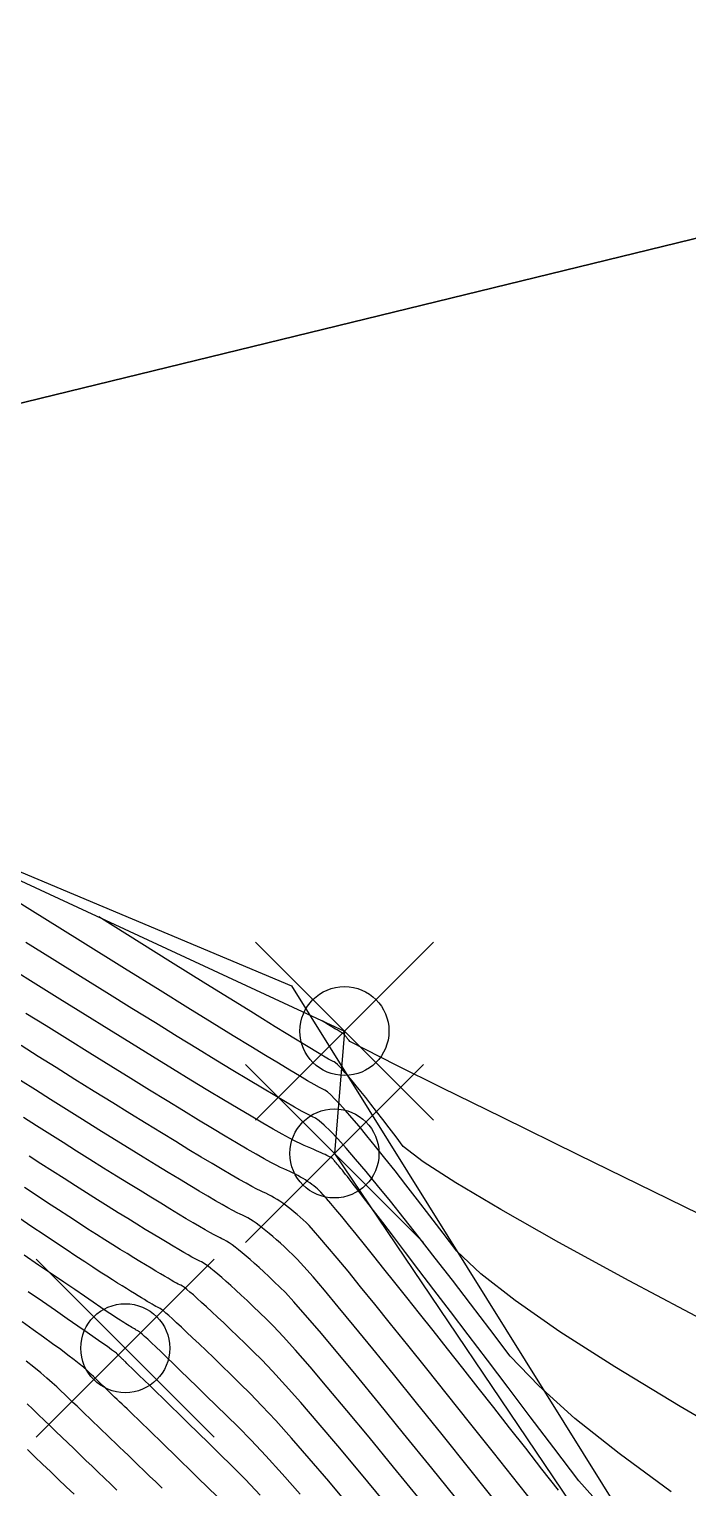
# Model space of a CAD drawing. Extents: x 83 to 1412852, y -76 to 4931706.
# Drawn here: x 1412635.09 to 1412641.01, y 4931581.3 to 4931594.4 of the extents above; entities that cross this region are included whole.
import ezdxf

# ---------------------------------------------------------------- set-up
doc = ezdxf.new("R2010")
doc.units = 0
doc.header["$MEASUREMENT"] = 0
doc.header["$PDMODE"] = 35
doc.header["$PDSIZE"] = 0.8
doc.layers.get('0').update_dxf_attribs({"color": 1, "linetype": 'CONTINUOUS'})
for name, color, linetype in [('Ground topo-Rev01', 1, 'CONTINUOUS'), ('New scratch layer', 1, 'CONTINUOUS'), ('nz-property-titles(LINZ DOWNLOAD)', 1, 'CONTINUOUS')]:
    doc.layers.add(name, color=color, linetype=linetype)

msp = doc.modelspace()

# ---------------------------------------------------------------- linework, layer by layer
for points in [[(1412624.31, 4931582.43), (1412625.64, 4931584.3), (1412628.73, 4931586.46), (1412633.2, 4931587.59), (1412637.92, 4931585.4), (1412637.83, 4931584.3), (1412637.83, 4931584.3), (1412645.14, 4931573.48), (1412645.14, 4931573.48), (1412645.14, 4931573.48), (1412646.51, 4931569.94), (1412645.58, 4931567.64)], [(1412641.615, 4931581.63), (1412640.937, 4931582.025), (1412640.351, 4931582.381), (1412639.857, 4931582.698), (1412639.456, 4931582.978), (1412639.147, 4931583.219), (1412638.93, 4931583.421), (1412638.806, 4931583.585), (1412638.688, 4931583.739), (1412638.577, 4931583.884), (1412638.473, 4931584.018), (1412638.375, 4931584.143), (1412638.284, 4931584.258), (1412638.2, 4931584.363), (1412638.122, 4931584.459), (1412638.051, 4931584.545), (1412637.987, 4931584.621), (1412637.93, 4931584.687), (1412637.879, 4931584.743), (1412637.835, 4931584.789), (1412637.798, 4931584.826), (1412637.767, 4931584.853), (1412637.743, 4931584.87), (1412637.726, 4931584.877), (1412637.695, 4931584.894), (1412637.649, 4931584.919), (1412637.589, 4931584.954), (1412637.516, 4931584.997), (1412637.428, 4931585.049), (1412637.326, 4931585.111), (1412637.21, 4931585.181), (1412637.079, 4931585.261), (1412636.92, 4931585.358), (1412636.731, 4931585.475), (1412636.512, 4931585.61), (1412636.264, 4931585.763), (1412635.942, 4931585.963), (1412635.544, 4931586.211), (1412634.934, 4931586.59)], [(1412641.225, 4931582.759), (1412640.479, 4931583.156), (1412639.846, 4931583.501), (1412639.326, 4931583.795), (1412638.92, 4931584.036), (1412638.628, 4931584.226), (1412638.449, 4931584.363), (1412638.384, 4931584.449), (1412638.322, 4931584.53), (1412638.264, 4931584.606), (1412638.209, 4931584.676), (1412638.158, 4931584.742), (1412638.111, 4931584.802), (1412638.066, 4931584.857), (1412638.026, 4931584.907), (1412637.989, 4931584.952), (1412637.955, 4931584.992), (1412637.925, 4931585.026), (1412637.899, 4931585.056), (1412637.875, 4931585.08), (1412637.856, 4931585.099), (1412637.84, 4931585.113), (1412637.827, 4931585.122), (1412637.818, 4931585.126), (1412637.802, 4931585.135), (1412637.778, 4931585.148), (1412637.747, 4931585.166), (1412637.708, 4931585.189), (1412637.662, 4931585.216), (1412637.609, 4931585.248), (1412637.548, 4931585.285), (1412637.48, 4931585.327), (1412637.396, 4931585.378), (1412637.297, 4931585.439), (1412637.183, 4931585.51), (1412637.053, 4931585.59), (1412636.884, 4931585.695), (1412636.675, 4931585.825), (1412636.356, 4931586.023), (1412635.711, 4931586.425)], [(1412640.857, 4931581.26), (1412640.389, 4931581.602), (1412639.992, 4931581.919), (1412639.666, 4931582.211), (1412639.411, 4931582.479), (1412639.228, 4931582.721), (1412639.054, 4931582.948), (1412638.89, 4931583.162), (1412638.736, 4931583.36), (1412638.591, 4931583.545), (1412638.457, 4931583.715), (1412638.333, 4931583.87), (1412638.218, 4931584.011), (1412638.114, 4931584.137), (1412638.019, 4931584.249), (1412637.934, 4931584.347), (1412637.859, 4931584.43), (1412637.794, 4931584.499), (1412637.739, 4931584.553), (1412637.694, 4931584.593), (1412637.659, 4931584.618), (1412637.633, 4931584.629), (1412637.594, 4931584.649), (1412637.54, 4931584.678), (1412637.472, 4931584.716), (1412637.39, 4931584.764), (1412637.293, 4931584.82), (1412637.182, 4931584.886), (1412637.058, 4931584.961), (1412636.918, 4931585.045), (1412636.765, 4931585.138), (1412636.598, 4931585.241), (1412636.416, 4931585.352), (1412636.22, 4931585.473), (1412636.01, 4931585.603), (1412635.785, 4931585.742), (1412635.547, 4931585.89), (1412635.294, 4931586.048), (1412635.056, 4931586.196)], [(1412640.303, 4931581.049), (1412640.027, 4931581.358), (1412639.802, 4931581.655), (1412639.59, 4931581.934), (1412639.391, 4931582.196), (1412639.205, 4931582.441), (1412639.032, 4931582.67), (1412638.872, 4931582.88), (1412638.724, 4931583.074), (1412638.59, 4931583.251), (1412638.468, 4931583.411), (1412638.36, 4931583.553), (1412638.264, 4931583.678), (1412638.182, 4931583.787), (1412638.112, 4931583.878), (1412638.055, 4931583.952), (1412638.011, 4931584.009), (1412637.98, 4931584.048), (1412637.963, 4931584.071), (1412637.946, 4931584.092), (1412637.93, 4931584.112), (1412637.915, 4931584.131), (1412637.901, 4931584.149), (1412637.888, 4931584.165), (1412637.876, 4931584.18), (1412637.865, 4931584.193), (1412637.855, 4931584.205), (1412637.846, 4931584.216), (1412637.838, 4931584.226), (1412637.832, 4931584.234), (1412637.826, 4931584.241), (1412637.821, 4931584.247), (1412637.817, 4931584.252), (1412637.814, 4931584.255), (1412637.812, 4931584.257), (1412637.808, 4931584.259), (1412637.803, 4931584.262), (1412637.795, 4931584.266), (1412637.786, 4931584.271), (1412637.775, 4931584.277), (1412637.762, 4931584.283), (1412637.747, 4931584.29), (1412637.73, 4931584.298), (1412637.711, 4931584.306), (1412637.691, 4931584.315), (1412637.668, 4931584.325), (1412637.644, 4931584.336), (1412637.617, 4931584.347), (1412637.589, 4931584.359), (1412637.559, 4931584.372), (1412637.528, 4931584.385), (1412637.484, 4931584.407), (1412637.427, 4931584.437), (1412637.359, 4931584.474), (1412637.279, 4931584.519), (1412637.186, 4931584.573), (1412637.081, 4931584.634), (1412636.964, 4931584.704), (1412636.834, 4931584.781), (1412636.693, 4931584.866), (1412636.539, 4931584.96), (1412636.373, 4931585.061), (1412636.195, 4931585.17), (1412636.005, 4931585.288), (1412635.803, 4931585.413), (1412635.588, 4931585.546), (1412635.361, 4931585.687), (1412635.147, 4931585.821), (1412634.944, 4931585.947)], [(1412639.843, 4931581.273), (1412639.695, 4931581.462), (1412639.55, 4931581.65), (1412639.405, 4931581.834), (1412639.263, 4931582.016), (1412639.122, 4931582.195), (1412638.983, 4931582.371), (1412638.846, 4931582.545), (1412638.716, 4931582.709), (1412638.594, 4931582.862), (1412638.48, 4931583.006), (1412638.373, 4931583.14), (1412638.274, 4931583.264), (1412638.183, 4931583.378), (1412638.1, 4931583.482), (1412638.024, 4931583.575), (1412637.956, 4931583.659), (1412637.895, 4931583.733), (1412637.842, 4931583.797), (1412637.797, 4931583.851), (1412637.76, 4931583.895), (1412637.73, 4931583.929), (1412637.708, 4931583.953), (1412637.694, 4931583.967), (1412637.678, 4931583.981), (1412637.662, 4931583.995), (1412637.645, 4931584.009), (1412637.627, 4931584.022), (1412637.609, 4931584.036), (1412637.589, 4931584.049), (1412637.569, 4931584.062), (1412637.548, 4931584.075), (1412637.525, 4931584.088), (1412637.502, 4931584.101), (1412637.479, 4931584.113), (1412637.454, 4931584.126), (1412637.428, 4931584.138), (1412637.402, 4931584.15), (1412637.374, 4931584.163), (1412637.346, 4931584.175), (1412637.307, 4931584.194), (1412637.258, 4931584.22), (1412637.197, 4931584.253), (1412637.126, 4931584.293), (1412637.044, 4931584.34), (1412636.951, 4931584.395), (1412636.847, 4931584.456), (1412636.733, 4931584.525), (1412636.608, 4931584.6), (1412636.472, 4931584.683), (1412636.325, 4931584.772), (1412636.167, 4931584.869), (1412635.999, 4931584.973), (1412635.82, 4931585.084), (1412635.63, 4931585.202), (1412635.429, 4931585.327), (1412635.238, 4931585.446), (1412635.056, 4931585.559)], [(1412641.785, 4931583.424), (1412640.835, 4931583.889), (1412640.02, 4931584.288), (1412639.34, 4931584.622), (1412638.795, 4931584.891), (1412638.384, 4931585.094), (1412638.109, 4931585.233), (1412637.968, 4931585.306), (1412637.962, 4931585.314), (1412637.957, 4931585.321), (1412637.951, 4931585.328), (1412637.946, 4931585.334), (1412637.942, 4931585.34), (1412637.937, 4931585.346), (1412637.933, 4931585.351), (1412637.93, 4931585.355), (1412637.926, 4931585.359), (1412637.923, 4931585.363), (1412637.92, 4931585.366), (1412637.918, 4931585.369), (1412637.916, 4931585.371), (1412637.914, 4931585.373), (1412637.913, 4931585.374), (1412637.912, 4931585.375), (1412637.911, 4931585.375), (1412637.909, 4931585.376), (1412637.907, 4931585.377), (1412637.904, 4931585.379), (1412637.901, 4931585.381), (1412637.897, 4931585.383), (1412637.892, 4931585.386), (1412637.886, 4931585.39), (1412637.88, 4931585.393), (1412637.872, 4931585.398), (1412637.863, 4931585.404), (1412637.853, 4931585.41), (1412637.841, 4931585.417), (1412637.826, 4931585.427), (1412637.807, 4931585.439), (1412637.778, 4931585.457), (1412637.719, 4931585.493)], [(1412639.729, 4931581.019), (1412639.487, 4931581.325), (1412639.259, 4931581.612), (1412639.045, 4931581.881), (1412638.846, 4931582.131), (1412638.661, 4931582.363), (1412638.49, 4931582.576), (1412638.334, 4931582.77), (1412638.192, 4931582.945), (1412638.065, 4931583.102), (1412637.952, 4931583.241), (1412637.853, 4931583.36), (1412637.769, 4931583.461), (1412637.699, 4931583.543), (1412637.643, 4931583.607), (1412637.602, 4931583.652), (1412637.575, 4931583.678), (1412637.548, 4931583.703), (1412637.522, 4931583.728), (1412637.495, 4931583.751), (1412637.469, 4931583.773), (1412637.443, 4931583.794), (1412637.417, 4931583.815), (1412637.391, 4931583.834), (1412637.365, 4931583.852), (1412637.34, 4931583.87), (1412637.314, 4931583.886), (1412637.289, 4931583.901), (1412637.264, 4931583.916), (1412637.239, 4931583.929), (1412637.214, 4931583.942), (1412637.189, 4931583.953), (1412637.165, 4931583.964), (1412637.131, 4931583.98), (1412637.088, 4931584.003), (1412637.035, 4931584.032), (1412636.973, 4931584.067), (1412636.902, 4931584.108), (1412636.821, 4931584.155), (1412636.731, 4931584.209), (1412636.631, 4931584.268), (1412636.522, 4931584.334), (1412636.404, 4931584.406), (1412636.276, 4931584.484), (1412636.139, 4931584.568), (1412635.992, 4931584.658), (1412635.837, 4931584.755), (1412635.671, 4931584.857), (1412635.497, 4931584.966), (1412635.329, 4931585.071), (1412635.167, 4931585.172), (1412635.013, 4931585.269)], [(1412639.318, 4931581.123), (1412639.047, 4931581.462), (1412638.798, 4931581.774), (1412638.569, 4931582.058), (1412638.361, 4931582.315), (1412638.174, 4931582.545), (1412638.008, 4931582.748), (1412637.864, 4931582.923), (1412637.74, 4931583.071), (1412637.638, 4931583.191), (1412637.556, 4931583.284), (1412637.496, 4931583.35), (1412637.456, 4931583.389), (1412637.418, 4931583.425), (1412637.381, 4931583.46), (1412637.345, 4931583.493), (1412637.31, 4931583.524), (1412637.277, 4931583.553), (1412637.244, 4931583.581), (1412637.213, 4931583.606), (1412637.183, 4931583.63), (1412637.154, 4931583.652), (1412637.126, 4931583.672), (1412637.099, 4931583.69), (1412637.074, 4931583.706), (1412637.05, 4931583.72), (1412637.026, 4931583.733), (1412637.004, 4931583.744), (1412636.984, 4931583.753), (1412636.955, 4931583.767), (1412636.918, 4931583.786), (1412636.873, 4931583.811), (1412636.82, 4931583.84), (1412636.76, 4931583.875), (1412636.691, 4931583.916), (1412636.614, 4931583.961), (1412636.529, 4931584.012), (1412636.437, 4931584.068), (1412636.336, 4931584.129), (1412636.227, 4931584.195), (1412636.111, 4931584.267), (1412635.986, 4931584.344), (1412635.854, 4931584.426), (1412635.713, 4931584.513), (1412635.564, 4931584.605), (1412635.42, 4931584.696), (1412635.279, 4931584.784), (1412635.142, 4931584.871), (1412635.009, 4931584.955)], [(1412638.98, 4931581.129), (1412638.704, 4931581.473), (1412638.452, 4931581.783), (1412638.225, 4931582.062), (1412638.024, 4931582.308), (1412637.847, 4931582.521), (1412637.695, 4931582.702), (1412637.568, 4931582.85), (1412637.466, 4931582.966), (1412637.39, 4931583.049), (1412637.338, 4931583.099), (1412637.288, 4931583.147), (1412637.24, 4931583.193), (1412637.195, 4931583.235), (1412637.152, 4931583.275), (1412637.111, 4931583.312), (1412637.072, 4931583.346), (1412637.035, 4931583.378), (1412637.001, 4931583.407), (1412636.968, 4931583.433), (1412636.938, 4931583.457), (1412636.91, 4931583.478), (1412636.884, 4931583.496), (1412636.86, 4931583.512), (1412636.839, 4931583.524), (1412636.819, 4931583.534), (1412636.802, 4931583.542), (1412636.779, 4931583.553), (1412636.748, 4931583.569), (1412636.711, 4931583.589), (1412636.668, 4931583.614), (1412636.618, 4931583.643), (1412636.561, 4931583.676), (1412636.498, 4931583.713), (1412636.428, 4931583.755), (1412636.351, 4931583.801), (1412636.268, 4931583.852), (1412636.179, 4931583.907), (1412636.083, 4931583.966), (1412635.98, 4931584.029), (1412635.87, 4931584.097), (1412635.755, 4931584.169), (1412635.632, 4931584.245), (1412635.511, 4931584.321), (1412635.39, 4931584.397), (1412635.271, 4931584.472), (1412635.153, 4931584.547), (1412635.036, 4931584.622)], [(1412638.606, 4931581.181), (1412638.362, 4931581.48), (1412638.141, 4931581.75), (1412637.942, 4931581.99), (1412637.765, 4931582.2), (1412637.611, 4931582.381), (1412637.48, 4931582.533), (1412637.37, 4931582.655), (1412637.283, 4931582.747), (1412637.219, 4931582.81), (1412637.158, 4931582.869), (1412637.1, 4931582.925), (1412637.045, 4931582.977), (1412636.993, 4931583.026), (1412636.945, 4931583.071), (1412636.899, 4931583.112), (1412636.857, 4931583.15), (1412636.818, 4931583.185), (1412636.782, 4931583.215), (1412636.75, 4931583.242), (1412636.72, 4931583.266), (1412636.694, 4931583.286), (1412636.671, 4931583.303), (1412636.651, 4931583.316), (1412636.634, 4931583.325), (1412636.621, 4931583.331), (1412636.602, 4931583.34), (1412636.578, 4931583.352), (1412636.549, 4931583.368), (1412636.515, 4931583.388), (1412636.476, 4931583.41), (1412636.431, 4931583.436), (1412636.381, 4931583.466), (1412636.326, 4931583.499), (1412636.266, 4931583.535), (1412636.201, 4931583.575), (1412636.13, 4931583.618), (1412636.054, 4931583.664), (1412635.973, 4931583.714), (1412635.887, 4931583.767), (1412635.796, 4931583.824), (1412635.7, 4931583.884), (1412635.602, 4931583.946), (1412635.502, 4931584.009), (1412635.4, 4931584.074), (1412635.297, 4931584.14), (1412635.192, 4931584.207), (1412635.086, 4931584.277)], [(1412638.273, 4931581.176), (1412638.057, 4931581.437), (1412637.86, 4931581.672), (1412637.684, 4931581.88), (1412637.527, 4931582.061), (1412637.391, 4931582.216), (1412637.274, 4931582.344), (1412637.177, 4931582.446), (1412637.1, 4931582.521), (1412637.028, 4931582.591), (1412636.959, 4931582.658), (1412636.895, 4931582.719), (1412636.835, 4931582.777), (1412636.779, 4931582.83), (1412636.727, 4931582.878), (1412636.679, 4931582.922), (1412636.636, 4931582.962), (1412636.597, 4931582.997), (1412636.562, 4931583.028), (1412636.531, 4931583.054), (1412636.504, 4931583.076), (1412636.482, 4931583.094), (1412636.464, 4931583.107), (1412636.449, 4931583.115), (1412636.44, 4931583.12), (1412636.426, 4931583.126), (1412636.409, 4931583.135), (1412636.387, 4931583.147), (1412636.362, 4931583.161), (1412636.334, 4931583.178), (1412636.301, 4931583.197), (1412636.265, 4931583.218), (1412636.224, 4931583.242), (1412636.181, 4931583.269), (1412636.133, 4931583.298), (1412636.081, 4931583.329), (1412636.026, 4931583.363), (1412635.967, 4931583.4), (1412635.904, 4931583.438), (1412635.838, 4931583.48), (1412635.767, 4931583.524), (1412635.692, 4931583.571), (1412635.613, 4931583.621), (1412635.529, 4931583.675), (1412635.441, 4931583.732), (1412635.349, 4931583.793), (1412635.251, 4931583.857), (1412635.15, 4931583.924), (1412635.044, 4931583.994)], [(1412637.972, 4931581.125), (1412637.779, 4931581.354), (1412637.602, 4931581.559), (1412637.444, 4931581.741), (1412637.302, 4931581.899), (1412637.178, 4931582.033), (1412637.071, 4931582.144), (1412636.982, 4931582.231), (1412636.898, 4931582.313), (1412636.818, 4931582.39), (1412636.745, 4931582.462), (1412636.676, 4931582.528), (1412636.613, 4931582.589), (1412636.554, 4931582.644), (1412636.501, 4931582.694), (1412636.454, 4931582.739), (1412636.411, 4931582.779), (1412636.374, 4931582.813), (1412636.341, 4931582.843), (1412636.314, 4931582.866), (1412636.293, 4931582.885), (1412636.276, 4931582.898), (1412636.264, 4931582.906), (1412636.258, 4931582.909), (1412636.25, 4931582.913), (1412636.239, 4931582.919), (1412636.225, 4931582.926), (1412636.21, 4931582.935), (1412636.191, 4931582.945), (1412636.171, 4931582.957), (1412636.148, 4931582.971), (1412636.123, 4931582.986), (1412636.095, 4931583.003), (1412636.065, 4931583.021), (1412636.033, 4931583.041), (1412635.998, 4931583.062), (1412635.961, 4931583.085), (1412635.921, 4931583.109), (1412635.879, 4931583.135), (1412635.835, 4931583.163), (1412635.783, 4931583.196), (1412635.725, 4931583.234), (1412635.659, 4931583.277), (1412635.585, 4931583.325), (1412635.505, 4931583.378), (1412635.417, 4931583.436), (1412635.322, 4931583.5), (1412635.22, 4931583.568), (1412635.111, 4931583.642), (1412634.994, 4931583.721)], [(1412637.521, 4931581.239), (1412637.36, 4931581.42), (1412637.213, 4931581.582), (1412637.082, 4931581.723), (1412636.965, 4931581.843), (1412636.863, 4931581.942), (1412636.767, 4931582.035), (1412636.678, 4931582.123), (1412636.595, 4931582.204), (1412636.518, 4931582.279), (1412636.447, 4931582.347), (1412636.382, 4931582.41), (1412636.324, 4931582.466), (1412636.271, 4931582.517), (1412636.225, 4931582.561), (1412636.185, 4931582.599), (1412636.152, 4931582.631), (1412636.124, 4931582.656), (1412636.103, 4931582.676), (1412636.088, 4931582.689), (1412636.079, 4931582.697), (1412636.077, 4931582.698), (1412636.073, 4931582.699), (1412636.069, 4931582.702), (1412636.063, 4931582.705), (1412636.057, 4931582.708), (1412636.049, 4931582.713), (1412636.041, 4931582.718), (1412636.032, 4931582.723), (1412636.021, 4931582.73), (1412636.01, 4931582.736), (1412635.997, 4931582.744), (1412635.984, 4931582.752), (1412635.97, 4931582.761), (1412635.954, 4931582.77), (1412635.938, 4931582.78), (1412635.921, 4931582.791), (1412635.903, 4931582.802), (1412635.874, 4931582.821), (1412635.836, 4931582.846), (1412635.788, 4931582.878), (1412635.73, 4931582.917), (1412635.661, 4931582.963), (1412635.583, 4931583.016), (1412635.495, 4931583.076), (1412635.397, 4931583.143), (1412635.288, 4931583.217), (1412635.17, 4931583.297), (1412635.042, 4931583.385)], [(1412637.163, 4931581.228), (1412637.029, 4931581.369), (1412636.909, 4931581.492), (1412636.801, 4931581.598), (1412636.7, 4931581.696), (1412636.605, 4931581.789), (1412636.516, 4931581.876), (1412636.434, 4931581.956), (1412636.358, 4931582.03), (1412636.289, 4931582.097), (1412636.226, 4931582.159), (1412636.17, 4931582.214), (1412636.12, 4931582.263), (1412636.076, 4931582.305), (1412636.039, 4931582.341), (1412636.008, 4931582.371), (1412635.983, 4931582.395), (1412635.965, 4931582.413), (1412635.954, 4931582.424), (1412635.948, 4931582.429), (1412635.943, 4931582.434), (1412635.938, 4931582.439), (1412635.933, 4931582.444), (1412635.928, 4931582.449), (1412635.923, 4931582.454), (1412635.918, 4931582.458), (1412635.913, 4931582.463), (1412635.908, 4931582.468), (1412635.903, 4931582.473), (1412635.898, 4931582.477), (1412635.893, 4931582.482), (1412635.889, 4931582.487), (1412635.884, 4931582.491), (1412635.879, 4931582.496), (1412635.874, 4931582.5), (1412635.87, 4931582.505), (1412635.854, 4931582.517), (1412635.827, 4931582.536), (1412635.789, 4931582.564), (1412635.739, 4931582.599), (1412635.678, 4931582.641), (1412635.606, 4931582.692), (1412635.523, 4931582.749), (1412635.428, 4931582.815), (1412635.323, 4931582.888), (1412635.206, 4931582.969), (1412635.077, 4931583.057)], [(1412636.778, 4931581.215), (1412636.689, 4931581.301), (1412636.605, 4931581.383), (1412636.526, 4931581.46), (1412636.452, 4931581.533), (1412636.382, 4931581.601), (1412636.317, 4931581.664), (1412636.256, 4931581.723), (1412636.201, 4931581.777), (1412636.15, 4931581.827), (1412636.104, 4931581.871), (1412636.062, 4931581.912), (1412636.025, 4931581.947), (1412635.993, 4931581.978), (1412635.966, 4931582.004), (1412635.943, 4931582.026), (1412635.921, 4931582.048), (1412635.898, 4931582.069), (1412635.876, 4931582.09), (1412635.854, 4931582.111), (1412635.832, 4931582.132), (1412635.811, 4931582.153), (1412635.789, 4931582.174), (1412635.768, 4931582.194), (1412635.746, 4931582.215), (1412635.725, 4931582.235), (1412635.705, 4931582.255), (1412635.684, 4931582.275), (1412635.663, 4931582.295), (1412635.643, 4931582.314), (1412635.623, 4931582.334), (1412635.603, 4931582.353), (1412635.574, 4931582.379), (1412635.536, 4931582.409), (1412635.489, 4931582.446), (1412635.434, 4931582.488), (1412635.369, 4931582.537), (1412635.296, 4931582.59), (1412635.214, 4931582.65), (1412635.122, 4931582.715), (1412635.022, 4931582.787)], [(1412636.282, 4931581.292), (1412636.224, 4931581.348), (1412636.169, 4931581.401), (1412636.116, 4931581.452), (1412636.067, 4931581.499), (1412636.021, 4931581.543), (1412635.978, 4931581.585), (1412635.938, 4931581.623), (1412635.898, 4931581.661), (1412635.859, 4931581.699), (1412635.819, 4931581.736), (1412635.78, 4931581.774), (1412635.742, 4931581.811), (1412635.703, 4931581.848), (1412635.665, 4931581.884), (1412635.627, 4931581.921), (1412635.59, 4931581.957), (1412635.553, 4931581.992), (1412635.516, 4931582.028), (1412635.479, 4931582.063), (1412635.443, 4931582.098), (1412635.407, 4931582.133), (1412635.371, 4931582.168), (1412635.336, 4931582.202), (1412635.294, 4931582.24), (1412635.245, 4931582.282), (1412635.19, 4931582.328), (1412635.128, 4931582.378), (1412635.06, 4931582.432)], [(1412635.875, 4931581.274), (1412635.819, 4931581.329), (1412635.762, 4931581.383), (1412635.707, 4931581.436), (1412635.651, 4931581.489), (1412635.596, 4931581.542), (1412635.541, 4931581.595), (1412635.487, 4931581.647), (1412635.433, 4931581.699), (1412635.38, 4931581.75), (1412635.327, 4931581.801), (1412635.275, 4931581.852), (1412635.222, 4931581.902), (1412635.171, 4931581.952), (1412635.119, 4931582.002), (1412635.069, 4931582.051)], [(1412635.489, 4931581.237), (1412635.418, 4931581.305), (1412635.347, 4931581.373), (1412635.277, 4931581.441), (1412635.207, 4931581.508), (1412635.138, 4931581.574), (1412635.07, 4931581.64)]]:
    msp.add_lwpolyline(points)
at = {"layer": 'Ground topo-Rev01', "color": 7}
for p in [(1412637.92, 4931585.4, 64.18), (1412637.83, 4931584.3, 64.97), (1412635.95, 4931582.55, 66.74)]:
    msp.add_point(p, dxfattribs=at)
at = {"layer": 'New scratch layer', "color": 7, "linetype": 'Continuous', "flags": 128}
msp.add_lwpolyline([(1412645.681, 4931569.357), (1412645.54, 4931569.392), (1412637.028, 4931565.684), (1412631.942, 4931574.973), (1412626.715, 4931577.798), (1412624.243, 4931581.966), (1412624.863, 4931583.961), (1412628.292, 4931586.489), (1412633.2, 4931587.59), (1412637.445, 4931585.807), (1412644.092, 4931575.149), (1412645.681, 4931569.357)], close=True, dxfattribs=at)
at = {"layer": 'nz-property-titles(LINZ DOWNLOAD)', "color": 7, "linetype": 'Continuous', "flags": 128}
for points in [[(1412606.915, 4931681.188), (1412602.038, 4931686.833), (1412613.803, 4931689.704), (1412660.662, 4931597.302), (1412621.576, 4931587.766), (1412611.422, 4931607.083), (1412598.34, 4931633.01), (1412595.428, 4931638.775), (1412611.24, 4931647.623), (1412624.562, 4931655.224), (1412613.498, 4931677.04), (1412606.915, 4931681.188)], [(1412682.698, 4931640.466), (1412710.054, 4931647.15), (1412737.411, 4931653.834), (1412764.203, 4931660.383), (1412779.006, 4931654.39), (1412775.741, 4931621.476), (1412777.168, 4931607.161), (1412789.245, 4931608.4), (1412777.36, 4931579.102), (1412649.678, 4931531.313), (1412643.411, 4931543.701), (1412638.895, 4931552.662), (1412621.576, 4931587.766), (1412660.662, 4931597.302), (1412699.748, 4931606.839), (1412682.698, 4931640.466)]]:
    msp.add_lwpolyline(points, close=True, dxfattribs=at)

doc.saveas('drawing.dxf')
